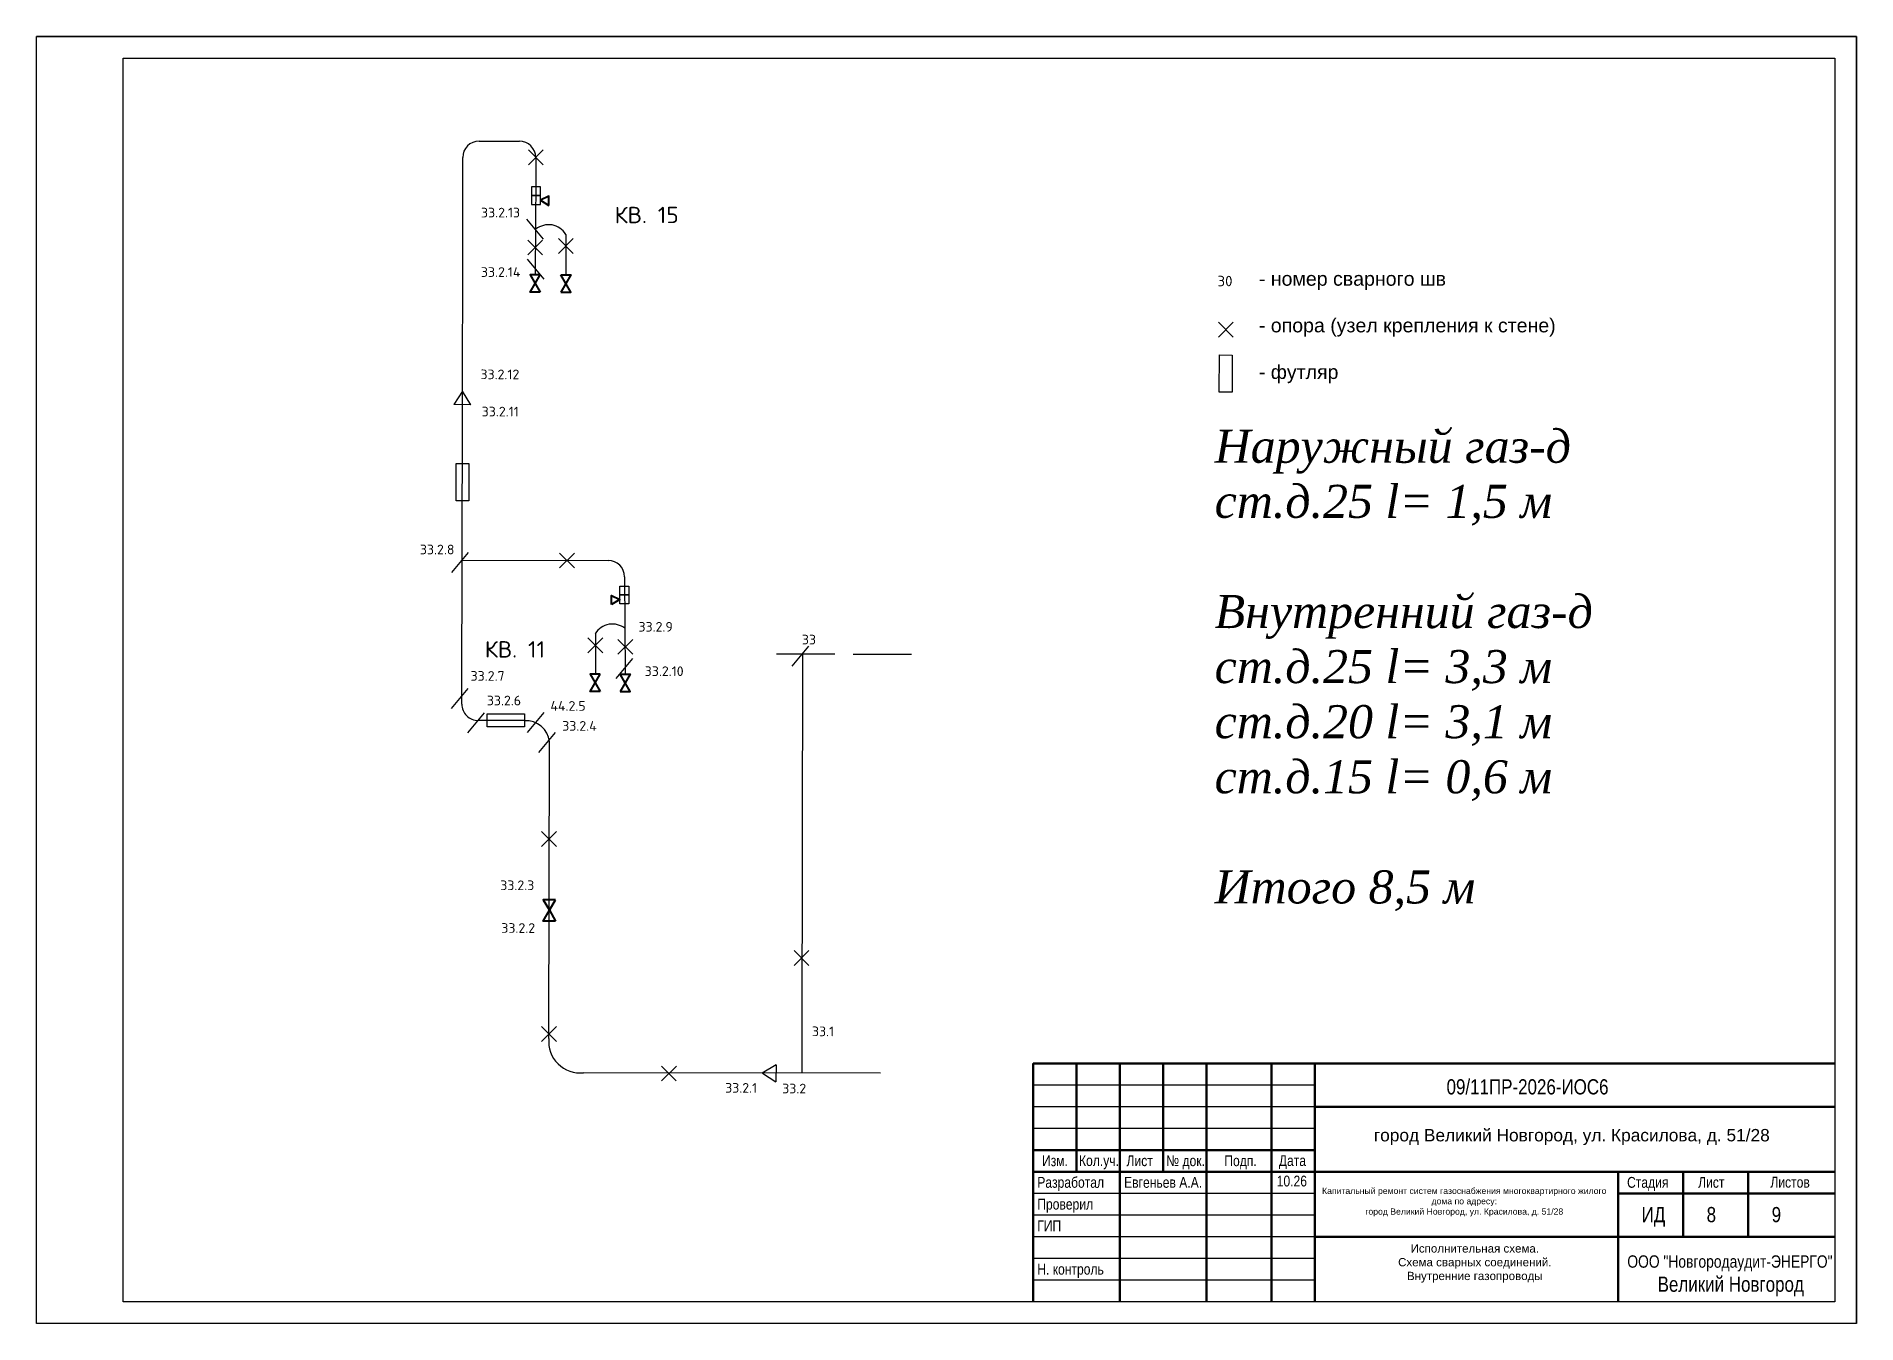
# Model space of a CAD drawing. Header units: inches. Extents: x -6029 to 5084, y 17021 to 24879.
import ezdxf
from ezdxf.enums import TextEntityAlignment as Align

# ---------------------------------------------------------------- set-up
doc = ezdxf.new("R2010")
doc.units = ezdxf.units.IN
doc.header["$MEASUREMENT"] = 0
doc.linetypes.add('ACAD_ISO02W100', pattern=[15, 12, -3])
doc.layers.get('0').update_dxf_attribs({"true_color": 0x000000})
for name, color, linetype, lineweight in [('анп Рамка жирная', 7, 'Continuous', 50), ('ГП_Таbлицы', 7, 'Continuous', 50), ('Трубы', 7, 'Continuous', 40)]:
    doc.layers.add(name, color=color, linetype=linetype, lineweight=lineweight)
doc.styles.add('ISO', font='arial.ttf')
doc.styles.add('PROFIL', font='simplex.shx')
doc.styles.get("Standard").update_dxf_attribs({"font": 'arial.ttf'})

msp = doc.modelspace()

# ---------------------------------------------------------------- linework, layer by layer
at = {"color": 18, "true_color": 0x000000}
for p, q in [((-3326, 24240), (-3080, 24240)), ((-3425, 23633), (-3426, 24140)), ((-2980, 24141), (-2980, 24018)), ((-3427, 22615), (-3425, 23633)), ((-2797, 23670), (-2797, 23424)), ((-3429, 21682), (-3427, 22615)), ((-3431, 20902), (-3429, 21682)), ((-3429, 21682), (-2538, 21680)), ((-2616, 21233), (-2616, 20987)), ((-1510, 21109), (-1154, 21109)), ((-1352, 21108), (-1355, 18752)), ((-1041, 21108), (-686, 21107)), ((-3431, 20803), (-3431, 20902)), ((-3049, 20702), (-3331, 20703)), ((-2900, 18762), (-2897, 20573)), ((-1355, 18752), (-1355, 18549)), ((-875, 18549), (-2688, 18551))]:
    msp.add_line(p, q, dxfattribs=at)
at = {"color": 0}
for p, q in [((-2934, 24095), (-3025, 24186)), ((-2935, 24186), (-3025, 24095)), ((-2980, 24018), (-2983, 23424)), ((-2933, 23641), (-3035, 23763)), ((-2939, 23545), (-3029, 23636)), ((-2939, 23636), (-3029, 23545)), ((-2752, 23554), (-2842, 23645)), ((-2752, 23645), (-2842, 23554)), ((-2929, 23397), (-3031, 23520)), ((1188, 23043), (1278, 23134)), ((1188, 23134), (1278, 23043)), ((-3428, 22714), (-3481, 22633)), ((-3377, 22631), (-3428, 22714)), ((-3377, 22630), (-3480, 22633)), ((-3492, 21606), (-3391, 21729)), ((-2834, 21635), (-2743, 21725)), ((-2834, 21725), (-2744, 21634)), ((-2438, 21580), (-2434, 20986)), ((-2571, 21208), (-2662, 21117)), ((-2571, 21117), (-2662, 21207)), ((-2479, 21108), (-2388, 21198)), ((-2479, 21198), (-2388, 21108)), ((-1415, 21034), (-1313, 21157)), ((-2489, 20960), (-2387, 21082)), ((-3494, 20777), (-3392, 20899)), ((-3394, 20627), (-3292, 20749)), ((-3031, 20629), (-2929, 20751)), ((-2961, 20507), (-2859, 20629)), ((-2944, 19934), (-2853, 20025)), ((-2944, 20025), (-2854, 19934)), ((-1403, 19208), (-1312, 19298)), ((-1403, 19298), (-1312, 19207)), ((-2944, 18744), (-2853, 18834)), ((-2944, 18834), (-2854, 18744)), ((-2212, 18503), (-2121, 18593)), ((-2212, 18593), (-2122, 18502)), ((-1513, 18600), (-1597, 18550)), ((-1513, 18600), (-1515, 18497)), ((-1596, 18550), (-1515, 18497))]:
    msp.add_line(p, q, dxfattribs=at)
for points in [[(-2952, 23962), (-3006, 23962), (-3006, 23908), (-2952, 23908)], [(-2952, 23908), (-3006, 23908), (-3006, 23854), (-2952, 23854)], [(1193, 22708), (1194, 22935), (1272, 22934), (1271, 22707)], [(-3466, 22044), (-3466, 22271), (-3388, 22271), (-3388, 22044)], [(-2466, 21524), (-2412, 21524), (-2412, 21470), (-2466, 21470)], [(-2466, 21470), (-2412, 21470), (-2412, 21416), (-2466, 21416)], [(-3049, 20665), (-3276, 20665), (-3276, 20743), (-3049, 20743)]]:
    msp.add_lwpolyline(points, close=True, dxfattribs=at)
at = {"color": 0, "lineweight": 40}
for points in [[(-2900, 23848), (-2900, 23904), (-2951, 23879)], [(-2953, 23423), (-3014, 23423), (-2984, 23371)], [(-2953, 23318), (-3014, 23318), (-2984, 23371)], [(-2827, 23423), (-2766, 23423), (-2796, 23370)], [(-2827, 23317), (-2766, 23317), (-2796, 23370)], [(-2517, 21411), (-2517, 21466), (-2466, 21442)], [(-2586, 20985), (-2647, 20985), (-2617, 20932)], [(-2586, 20880), (-2647, 20879), (-2617, 20932)], [(-2464, 20986), (-2403, 20986), (-2434, 20933)], [(-2464, 20880), (-2403, 20880), (-2434, 20933)], [(-2859, 19609), (-2935, 19609), (-2897, 19544)], [(-2859, 19478), (-2935, 19478), (-2897, 19544)]]:
    msp.add_lwpolyline(points, close=True, dxfattribs=at)
at = {"color": 18, "true_color": 0x000000}
for centre, radius, start, end in [((-3326, 24140), 100, 90.1262, 180.1262), ((-3080, 24140), 100, 0.1262, 90.1262), ((-2538, 21580), 100, 0.3825, 89.8738), ((-3331, 20803), 100, 179.8738, 269.8738), ((-3039, 20559), 143, 5.3954, 93.765), ((-2709, 18743), 192, 174.3142, 276.3203)]:
    msp.add_arc(centre, radius, start, end, dxfattribs=at)
at = {"color": 0}
for centre, start, end in [((-2901, 23608), 30.9646, 129.7435), ((-2512, 21170), 50.2565, 149.0354)]:
    msp.add_arc(centre, 122, start, end, dxfattribs=at)
at = {"layer": 'анп Рамка жирная', "color": 7, "lineweight": 30, "ltscale": 0.001}
for p, q in [((-6029, 24879), (5084, 24879)), ((-6029, 17021), (-6029, 24879)), ((5084, 24879), (-6029, 24879)), ((5084, 24879), (5084, 17021)), ((-5500, 17153), (-5500, 24747)), ((-5500, 24747), (4952, 24747)), ((4952, 24747), (4952, 17153)), ((4952, 17153), (-5500, 17153)), ((5084, 17021), (-6029, 17021))]:
    msp.add_line(p, q, dxfattribs=at)
at = {"layer": 'анп Рамка жирная', "color": 0, "lineweight": 30, "ltscale": 0.001}
msp.add_line((5084, 17021), (5084, 24879), dxfattribs=at)
at = {"layer": 'ГП_Таbлицы', "color": 7}
for p, q in [((322, 18608), (322, 17947)), ((586, 18608), (586, 17153)), ((851, 18608), (851, 17947)), ((1115, 18608), (1115, 17153)), ((1512, 18608), (1512, 17153)), ((1777, 18608), (1777, 17153)), ((1777, 18344), (4952, 18344)), ((1777, 18079), (57, 18079)), ((57, 17947), (4952, 17947)), ((3629, 17947), (3629, 17153)), ((4026, 17947), (4026, 17550)), ((4423, 17947), (4423, 17550)), ((3629, 17815), (4952, 17815)), ((1777, 17550), (4952, 17550))]:
    msp.add_line(p, q, dxfattribs=at)
at = {"layer": 'ГП_Таbлицы', "color": 7, "lineweight": -3}
for p, q in [((1777, 18476), (57, 18476)), ((1777, 18344), (57, 18344)), ((1777, 18212), (57, 18212)), ((1777, 17815), (57, 17815)), ((1777, 17682), (57, 17682)), ((1777, 17550), (57, 17550)), ((1777, 17418), (57, 17418)), ((1777, 17285), (57, 17285))]:
    msp.add_line(p, q, dxfattribs=at)
at = {"layer": 'ГП_Таbлицы', "color": 7}
msp.add_lwpolyline([(57, 17153), (57, 18608), (4952, 18608)], dxfattribs=at)

# ---------------------------------------------------------------- texts
at = {"color": 0, "style": 'PROFIL'}
for s, height, rotation, p in [('33.2.13', 59, 0.1262, (-3195, 23804)), ('КВ. 15', 100, 0.1262, (-2303, 23789)), ('33.2.14', 59, 0.1262, (-3194, 23441)), ('33.2.12', 59, 359.8738, (-3199, 22816)), ('33.2.11', 59, 359.8738, (-3197, 22589)), ('33.2.8', 59, 359.8738, (-3582, 21747)), ('33.2.9', 59, 359.8738, (-2248, 21275)), ('33', 59, 359.8738, (-1312, 21197)), ('КВ. 11', 100, 359.8738, (-3107, 21137)), ('33.2.7', 59, 359.8738, (-3274, 20975)), ('33.2.10', 59, 359.8738, (-2196, 21004)), ('33.2.6', 59, 359.8738, (-3174, 20825)), ('44.2.5', 59, 359.8738, (-2783, 20792)), ('33.2.4', 59, 359.8738, (-2713, 20670)), ('33.1', 59, 359.8738, (-1226, 18805)), ('33.2.1', 59, 359.8738, (-1726, 18460)), ('33.2', 59, 359.8738, (-1402, 18456))]:
    msp.add_text(s, height=height, rotation=rotation, dxfattribs=at).set_placement(p, align=Align.MIDDLE)
for s, height, p in [('30', 63.9, (1228, 23386)), ('33.2.3', 59, (-3093, 19697)), ('33.2.2', 59, (-3087, 19436))]:
    msp.add_text(s, height=height, dxfattribs=at).set_placement(p, align=Align.MIDDLE)
at = {"insert": (938, 23585), "char_height": 85.38, "attachment_point": 1}
msp.add_mtext_dynamic_manual_height_columns('\\P               - номер сварного шв\\P\\P               - опора (узел крепления к стене)\\P\\P               - футляр', width=4332.81, gutter_width=2.67, heights=[0], dxfattribs=at)
at = {"lineweight": 25, "insert": (1165, 22478), "char_height": 201.74, "width": 3302.93, "attachment_point": 1}
msp.add_mtext('{\\fTimes New Roman|b0|i1|c204|p18;Наружный газ-д\\Pст.д.25 \\fTimes New Roman|b0|i1|c0|p18;l= \\fTimes New Roman|b0|i1|c204|p18;1,5 м\\P\\PВнутренний газ-д\\Pст.д.25 l= 3,3 м\\Pст.д.20 l= 3,1 м\\Pст.д.15 l= 0,6 м\\P\\PИтого 8,5 м}', dxfattribs=at)
at = {"layer": 'ГП_Таbлицы', "color": 7, "style": 'ISO', "width": 0.8}
for s, height, p in [('09/11ПР-2026-ИОС6', 92.61, (2581, 18420)), ('Изм.', 66.1, (111, 17982)), ('Кол.уч.', 66.1, (337, 17983)), ('Лист', 66.1, (627, 17982)), ('№ док.', 66.1, (869, 17982)), ('Подп.', 66.1, (1224, 17982)), ('Дата', 66.1, (1557, 17983)), ('Разработал', 66.1, (82, 17850)), ('Евгеньев А.А.', 66.15, (612, 17850)), ('10.26', 66.1, (1544, 17858)), ('Стадия', 66.1, (3683, 17850)), ('Лист', 66.1, (4117, 17850)), ('Листов', 66.1, (4558, 17851)), ('Проверил', 66.1, (82, 17717)), ('ИД', 92.6, (3772, 17640)), ('8', 92.6, (4169, 17640)), ('9', 92.6, (4566, 17640)), ('ГИП', 66.1, (82, 17585)), ('Н. контроль', 66.15, (82, 17320))]:
    msp.add_text(s, height=height, dxfattribs=at).set_placement(p)
for s, height, p in [('ООО "Новгородаудит-ЭНЕРГО"', 75.6, (4311, 17362)), ('Великий Новгород', 92.61, (4316, 17215))]:
    msp.add_text(s, height=height, dxfattribs=at).set_placement(p, align=Align.CENTER)
at = {"layer": 'Трубы', "linetype": 'ACAD_ISO02W100', "attachment_point": 1}
for s, width, insert, char_height in [('\\pxt26;город Великий Новгород, ул. Красилова, д. 51/28', 3046.88, (2137, 18209), 75.6), ('\\pxa0.66667,sm1,qc;Капитальный ремонт систем газоснабжения многоквартирного жилого дома по адресу:\\P\\pa0.25,s*,t26;город Великий Новгород, ул. Красилова, д. 51/28', 1770, (1804, 17850), 37.8), ('\\pxa0.66667,sm1,qc;Исполнительная схема.\\PСхема сварных соединений.\\PВнутренние газопроводы', 1916.71, (1795, 17505), 50.4)]:
    msp.add_mtext_dynamic_manual_height_columns(s, width=width, gutter_width=3.15, heights=[0], dxfattribs=dict(at, insert=insert, char_height=char_height))

doc.saveas('drawing.dxf')
